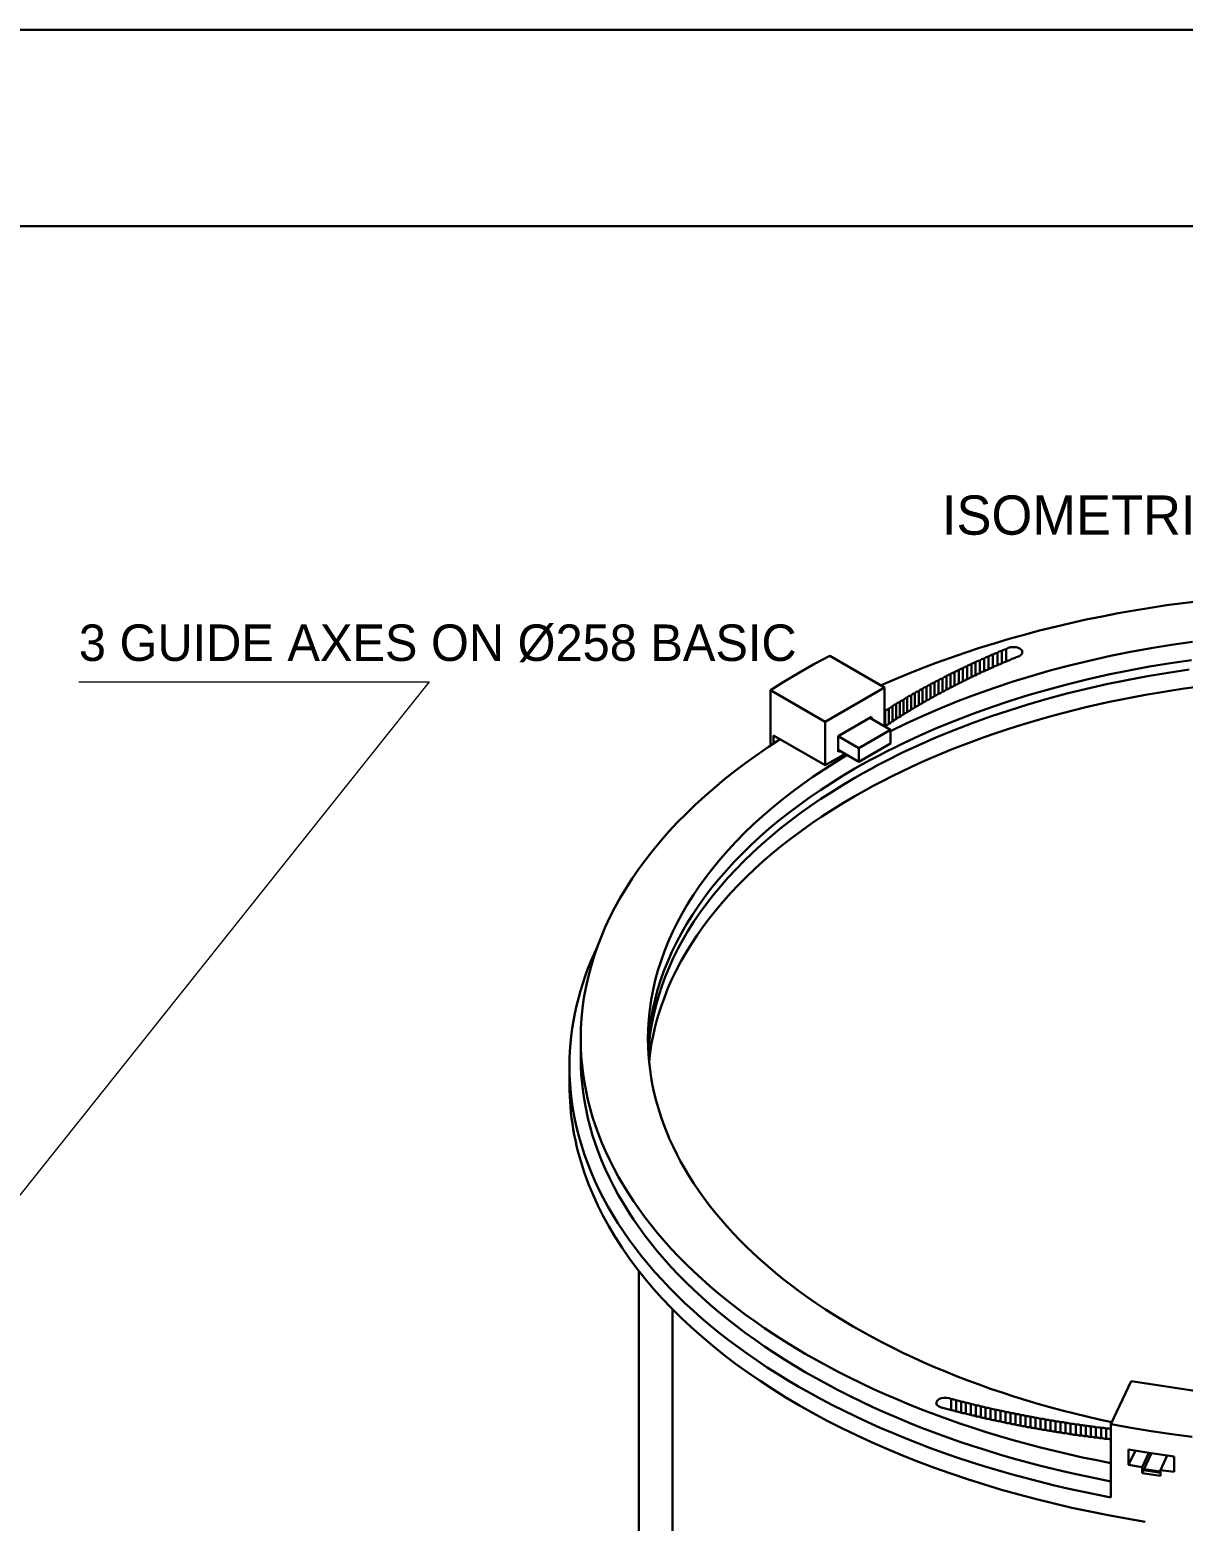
# Model space of a CAD drawing. Header units: millimetres. Extents: x 7 to 631, y -50 to 413.
# Drawn here: x 237.5 to 319.8, y 306.7 to 413 of the extents above; entities that cross this region are included whole.
import ezdxf
from ezdxf.enums import TextEntityAlignment as Align

# ---------------------------------------------------------------- set-up
doc = ezdxf.new("R2010")
doc.units = ezdxf.units.MM
for name, color, linetype, lineweight in [('BORDER', 7, 'Continuous', 30), ('DIM', 7, 'Continuous', 15), ('NOTES', 7, 'Continuous', 18), ('VISIBLE', 7, 'Continuous', 30)]:
    doc.layers.add(name, color=color, linetype=linetype, lineweight=lineweight)

msp = doc.modelspace()

# ---------------------------------------------------------------- linework, layer by layer
at = {"layer": 'BORDER'}
msp.add_line((7, 399), (587, 399), dxfattribs=at)
msp.add_lwpolyline([(7, 7), (587, 7), (587, 413), (7, 413)], close=True, dxfattribs=at)
at = {"layer": 'DIM'}
for p, q in [((266, 366.5), (214.5, 302)), ((241, 366.5), (266, 366.5))]:
    msp.add_line(p, q, dxfattribs=at)
at = {"layer": 'VISIBLE'}
for points in [[(320.939564, 372.273478), (319.76664, 372.127294), (318.599496, 371.966426), (317.438684, 371.79095), (316.284756, 371.600946), (315.138252, 371.396502), (313.999716, 371.177722), (312.869684, 370.944706), (311.748692, 370.697562), (310.637272, 370.43641), (309.535948, 370.16137), (308.445236, 369.872574), (307.365656, 369.570158), (306.29772, 369.254262), (305.241924, 368.925042), (304.198776, 368.58265), (303.168764, 368.227246), (302.152376, 367.859002), (301.150092, 367.478086), (300.162384, 367.084686), (299.189724, 366.678978), (298.232568, 366.261162)], [(298.907404, 362.997262), (300.074256, 363.566022), (301.270416, 364.114114), (302.494788, 364.641026), (303.746248, 365.146286), (305.023648, 365.629422), (306.325812, 366.089994), (307.651544, 366.527578), (308.999632, 366.94177), (310.368836, 367.332194), (311.7579, 367.698486), (313.165544, 368.040318), (314.59048, 368.35737), (316.0314, 368.64935), (317.48698, 368.915994), (318.955884, 369.157054), (320.436764, 369.372314)], [(307.155728, 368.846058), (307.22186, 368.889102), (307.298764, 368.925694), (307.384572, 368.95495), (307.477208, 368.976158), (307.574424, 368.98881), (307.673864, 368.992594), (307.773112, 368.987418), (307.869772, 368.973414), (307.961488, 368.950914), (308.046044, 368.920466), (308.121392, 368.88281), (308.185696, 368.838854), (308.237404, 368.78967), (308.275264, 368.73645), (308.298352, 368.680478), (308.306108, 368.623118)], [(294.580204, 368.369858), (293.47728, 367.782326), (292.40202, 367.177942)], [(298.48314, 366.116498), (294.580204, 368.369858)], [(320.37146, 368.057006), (318.871708, 367.837594), (317.384328, 367.59171), (315.910724, 367.319582), (314.45228, 367.02147), (313.010368, 366.697654), (311.586356, 366.348438), (310.181576, 365.97415), (308.79736, 365.575146), (307.435004, 365.151798), (306.0958, 364.70451), (304.781004, 364.233698), (303.49186, 363.73981), (302.22958, 363.22331), (300.995352, 362.684682), (299.79034, 362.124438), (299.199148, 361.83637), (298.61568, 361.543102), (298.04008, 361.244694), (297.47248, 360.941222), (296.913016, 360.632758), (296.36182, 360.31937)], [(304.972072, 367.903942), (305.033724, 367.948322), (305.106444, 367.98671), (305.188508, 368.018198), (305.277972, 368.042042)], [(305.277972, 368.042042), (305.340228, 368.086214), (305.4135, 368.124338), (305.496048, 368.15551), (305.585912, 368.17899)], [(305.277972, 367.12209), (305.277972, 368.042042)], [(305.585912, 368.17899), (305.648768, 368.22295), (305.722588, 368.26081), (305.805616, 368.291658), (305.895876, 368.31477)], [(305.585912, 367.264038), (305.585912, 368.17899)], [(305.895876, 368.31477), (305.959332, 368.358522), (306.033696, 368.39611), (306.1172, 368.426638), (306.207852, 368.449378)], [(305.895876, 367.40499), (305.895876, 368.31477)], [(306.207852, 368.449378), (306.271904, 368.492914), (306.346816, 368.53023), (306.430792, 368.56043), (306.521828, 368.582802)], [(306.207852, 367.544938), (306.207852, 368.449378)], [(306.521828, 368.582802), (306.586476, 368.626118), (306.661928, 368.663158), (306.746372, 368.693034), (306.837792, 368.715034)], [(306.521828, 367.683878), (306.521828, 368.582802)], [(306.837792, 368.715034), (306.903032, 368.75813), (306.97902, 368.794894), (307.063932, 368.824438), (307.155728, 368.846058)], [(306.837792, 367.821806), (306.837792, 368.715034)], [(307.241904, 368.013826), (307.178976, 367.971498), (307.105732, 367.935126), (307.023836, 367.90553), (306.93516, 367.88339)], [(307.155728, 367.958722), (307.155728, 368.846058)], [(307.5506, 368.143102), (307.487092, 368.100986), (307.413316, 368.064882), (307.33096, 368.035602), (307.241904, 368.013826)], [(307.861232, 368.271206), (307.797144, 368.229306), (307.722844, 368.19347), (307.640032, 368.164514), (307.5506, 368.143102)], [(308.306108, 368.623118), (308.298176, 368.565114), (308.274572, 368.508554), (308.23588, 368.45483), (308.18306, 368.405278), (308.117428, 368.36113), (308.0406, 368.323474), (307.954492, 368.29325), (307.861232, 368.271206)], [(292.40202, 367.177942), (291.355196, 366.557142), (290.33756, 365.92037)], [(296.36182, 359.666174), (296.909396, 359.977534), (297.465132, 360.284034), (298.028896, 360.585606), (298.600564, 360.882182), (299.76706, 361.460062), (300.963532, 362.017138), (302.188876, 362.55289), (303.441944, 363.066818), (304.721572, 363.55845), (306.026576, 364.027322), (307.355732, 364.473002), (308.707812, 364.89507), (310.081556, 365.293142), (311.475684, 365.666842), (312.888904, 366.015826), (314.319896, 366.339766), (315.767332, 366.638362), (317.229868, 366.911334), (318.70614, 367.158434), (320.194776, 367.379426)], [(302.5998, 366.758766), (302.656556, 366.804702), (302.72476, 366.845114), (302.802828, 366.879058), (302.888936, 366.905746)], [(302.888936, 366.905746), (302.946308, 366.951498), (303.015088, 366.991666), (303.093668, 367.02531), (303.180212, 367.05165)], [(302.888936, 365.951334), (302.888936, 366.905746)], [(303.180212, 367.05165), (303.2382, 367.097214), (303.307548, 367.137134), (303.386636, 367.170482), (303.473612, 367.19647)], [(303.180212, 366.10103), (303.180212, 367.05165)], [(303.473612, 367.19647), (303.532212, 367.241842), (303.602132, 367.281514), (303.681724, 367.314558), (303.769124, 367.340194)], [(303.473612, 366.249786), (303.473612, 367.19647)], [(303.769124, 367.340194), (303.82834, 367.385374), (303.898824, 367.424794), (303.97892, 367.45753), (304.06674, 367.482814)], [(303.769124, 366.39759), (303.769124, 367.340194)], [(304.06674, 367.482814), (304.126568, 367.527798), (304.197616, 367.566962), (304.278208, 367.599394), (304.366444, 367.624318)], [(304.06674, 366.544434), (304.06674, 367.482814)], [(304.366444, 367.624318), (304.42688, 367.669102), (304.498488, 367.708014), (304.579576, 367.74013), (304.668228, 367.764698)], [(304.366444, 366.690314), (304.366444, 367.624318)], [(304.843604, 366.938582), (304.785396, 366.894646), (304.716484, 366.856218), (304.638404, 366.824162), (304.552912, 366.799194)], [(304.668228, 367.764698), (304.729272, 367.809282), (304.801436, 367.84793), (304.883012, 367.879738), (304.972072, 367.903942)], [(304.668228, 366.835222), (304.668228, 367.764698)], [(305.136344, 367.07689), (305.077544, 367.033146), (305.008076, 366.994966), (304.929508, 366.963206), (304.843604, 366.938582)], [(304.972072, 366.979146), (304.972072, 367.903942)], [(305.431124, 367.214098), (305.371728, 367.17055), (305.301712, 367.132618), (305.22266, 367.101162), (305.136344, 367.07689)], [(305.727928, 367.350206), (305.66794, 367.306854), (305.59738, 367.269174), (305.517844, 367.238022), (305.431124, 367.214098)], [(306.026748, 367.485198), (305.966164, 367.442046), (305.895064, 367.404622), (305.815048, 367.373778), (305.727928, 367.350206)], [(306.327568, 367.619066), (306.266396, 367.576114), (306.194752, 367.53895), (306.114264, 367.508414), (306.026748, 367.485198)], [(306.630376, 367.751798), (306.568616, 367.709054), (306.496436, 367.67215), (306.415476, 367.641926), (306.327568, 367.619066)], [(306.93516, 367.88339), (306.872816, 367.84085), (306.8001, 367.80421), (306.718668, 367.774298), (306.630376, 367.751798)], [(290.33756, 365.92037), (290.33756, 361.956838)], [(290.33756, 365.92037), (294.240496, 363.667006)], [(294.240496, 363.667006), (298.48314, 366.116498)], [(320.590628, 366.127122), (319.710384, 366.004186), (318.834112, 365.872138), (317.962088, 365.731022), (317.094596, 365.580882), (316.231916, 365.421766), (315.374328, 365.25373), (314.522108, 365.076822), (313.675532, 364.891098), (312.834876, 364.696626), (312.000404, 364.493466), (311.172388, 364.281678), (310.3511, 364.061338), (309.5368, 363.83251), (308.729756, 363.595274), (307.930224, 363.349706), (307.13846, 363.095882), (306.354728, 362.833882), (305.579272, 362.563798), (304.812352, 362.28571), (304.054208, 361.999714), (303.305084, 361.705894), (302.565228, 361.404354), (301.834876, 361.09519), (301.114264, 360.778494), (300.403624, 360.454378), (299.703188, 360.122938), (299.013176, 359.78429), (298.333816, 359.438534), (297.665328, 359.08579), (297.007924, 358.726166), (296.36182, 358.359778)], [(298.48314, 366.116498), (298.48314, 363.34041)], [(300.63668, 365.700686), (300.68906, 365.747842), (300.75318, 365.789882), (300.827576, 365.825846), (300.910532, 365.854902)], [(300.910532, 365.854902), (300.96354, 365.90189), (301.028252, 365.943706), (301.10318, 365.979386), (301.186596, 366.008114)], [(300.910532, 364.842258), (300.910532, 365.854902)], [(301.186596, 366.008114), (301.240232, 366.054934), (301.305536, 366.096522), (301.380996, 366.131922), (301.464872, 366.16031)], [(301.186596, 365.005862), (301.186596, 366.008114)], [(301.464872, 366.16031), (301.519132, 366.206958), (301.58502, 366.248318), (301.661008, 366.28343), (301.74534, 366.311486)], [(301.464872, 365.169058), (301.464872, 366.16031)], [(301.74534, 366.311486), (301.800228, 366.357962), (301.866696, 366.399086), (301.943208, 366.43391), (302.027992, 366.461626)], [(301.74534, 365.331922), (301.74534, 366.311486)], [(302.027992, 366.461626), (302.083504, 366.507926), (302.150552, 366.548814), (302.227588, 366.58335), (302.312816, 366.610722)], [(302.027992, 365.494542), (302.027992, 366.461626)], [(302.312816, 366.610722), (302.368948, 366.656842), (302.43658, 366.697494), (302.514132, 366.731734), (302.5998, 366.758766)], [(302.312816, 365.649142), (302.312816, 366.610722)], [(302.852468, 365.940614), (302.798488, 365.895406), (302.7335, 365.855318), (302.65894, 365.821234), (302.576452, 365.793902)], [(302.5998, 365.800702), (302.5998, 366.758766)], [(303.130616, 366.086306), (303.076028, 366.041274), (303.010472, 366.001414), (302.935396, 365.96761), (302.852468, 365.940614)], [(303.410884, 366.230974), (303.355684, 366.186118), (303.289564, 366.14649), (303.21398, 366.112974), (303.130616, 366.086306)], [(303.693256, 366.374606), (303.637456, 366.32993), (303.570768, 366.290538), (303.49468, 366.257306), (303.410884, 366.230974)], [(303.977728, 366.517194), (303.92132, 366.472698), (303.854076, 366.433542), (303.777484, 366.400602), (303.693256, 366.374606)], [(304.264284, 366.658726), (304.207276, 366.614414), (304.139472, 366.575498), (304.06238, 366.54285), (303.977728, 366.517194)], [(304.552912, 366.799194), (304.495304, 366.755066), (304.426944, 366.716394), (304.34936, 366.684038), (304.264284, 366.658726)], [(298.78268, 364.594006), (298.830616, 364.642242), (298.890544, 364.685782), (298.961112, 364.723634), (299.04072, 364.754942)], [(299.04072, 364.754942), (299.089296, 364.803034), (299.149828, 364.846366), (299.220952, 364.883954), (299.301052, 364.91495)], [(299.04072, 363.682566), (299.04072, 364.754942)], [(299.301052, 364.91495), (299.35026, 364.96289), (299.4114, 365.006014), (299.483076, 365.043342), (299.56366, 365.074018)], [(299.301052, 363.849946), (299.301052, 364.91495)], [(299.56366, 365.074018), (299.613504, 365.121806), (299.675244, 365.164722), (299.747472, 365.201778), (299.828536, 365.232138)], [(299.56366, 364.01673), (299.56366, 365.074018)], [(299.828536, 365.232138), (299.879016, 365.27977), (299.941356, 365.32247), (300.014128, 365.359258), (300.095672, 365.389294)], [(299.828536, 364.182934), (299.828536, 365.232138)], [(300.095672, 365.389294), (300.146788, 365.436774), (300.209724, 365.479254), (300.28304, 365.51577), (300.365056, 365.545482)], [(300.095672, 364.348566), (300.095672, 365.389294)], [(300.365056, 365.545482), (300.416804, 365.592798), (300.480336, 365.635062), (300.554192, 365.671302), (300.63668, 365.700686)], [(300.365056, 364.513646), (300.365056, 365.545482)], [(300.704884, 364.739362), (300.655824, 364.692866), (300.59546, 364.651042), (300.525108, 364.614786), (300.446292, 364.584898)], [(300.63668, 364.678202), (300.63668, 365.700686)], [(300.965692, 364.892894), (300.916012, 364.84655), (300.855064, 364.80493), (300.784172, 364.768942), (300.704884, 364.739362)], [(301.228704, 365.045482), (301.178404, 364.999294), (301.116872, 364.957886), (301.045448, 364.922158), (300.965692, 364.892894)], [(301.493908, 365.197114), (301.442988, 365.151082), (301.380876, 365.10989), (301.308924, 365.07443), (301.228704, 365.045482)], [(301.761296, 365.347786), (301.70976, 365.301914), (301.647068, 365.260934), (301.574588, 365.225742), (301.493908, 365.197114)], [(302.030856, 365.497478), (301.978708, 365.45177), (301.915436, 365.41101), (301.842432, 365.37609), (301.761296, 365.347786)], [(302.30258, 365.64619), (302.24982, 365.600646), (302.185972, 365.560106), (302.112448, 365.525462), (302.030856, 365.497478)], [(302.576452, 365.793902), (302.52308, 365.748526), (302.458664, 365.70821), (302.38462, 365.673846), (302.30258, 365.64619)], [(295.17388, 362.638222), (297.549756, 364.009934)], [(298.907404, 363.095458), (297.43662, 363.944614)], [(297.549756, 364.009934), (297.549756, 363.879298)], [(298.48314, 364.415626), (298.52694, 364.43215)], [(298.52694, 364.43215), (298.574232, 364.48053), (298.633556, 364.524274), (298.703564, 364.562386), (298.78268, 364.594006)], [(298.52694, 363.345994), (298.52694, 364.43215)], [(298.78268, 363.514582), (298.78268, 364.594006)], [(299.186868, 363.798938), (299.141552, 363.751594), (299.084744, 363.708574), (299.017668, 363.670806), (298.94176, 363.639094)], [(299.434252, 363.957914), (299.388304, 363.910702), (299.3309, 363.867874), (299.263272, 363.830354), (299.186868, 363.798938)], [(299.683892, 364.116006), (299.63732, 364.068934), (299.579324, 364.026302), (299.511144, 363.989026), (299.434252, 363.957914)], [(299.935788, 364.27321), (299.888592, 364.226278), (299.83, 364.183842), (299.761272, 364.146818), (299.683892, 364.116006)], [(300.189924, 364.42951), (300.142104, 364.382722), (300.08292, 364.340486), (300.013648, 364.303718), (299.935788, 364.27321)], [(300.446292, 364.584898), (300.397852, 364.538254), (300.338076, 364.496222), (300.268264, 364.45971), (300.189924, 364.42951)], [(290.563544, 362.68721), (290.563544, 362.10601)], [(294.240496, 360.564322), (290.563544, 362.68721)], [(294.240496, 363.667006), (294.240496, 360.564322)], [(295.17388, 361.527786), (295.17388, 362.638222)], [(295.17388, 362.638222), (296.64466, 361.789066)], [(296.64466, 361.789066), (298.907404, 363.095458)], [(298.698928, 363.47839), (298.661072, 363.436566), (298.614292, 363.39787), (298.497152, 363.332318)], [(298.94176, 363.639094), (298.897068, 363.591614), (298.84086, 363.548406), (298.77434, 363.510394), (298.698928, 363.47839)], [(298.907404, 363.095458), (298.907404, 362.115662)], [(291.038052, 362.413254), (290.199432, 361.86473), (289.38284, 361.305238), (288.588712, 360.73507), (287.81746, 360.15453), (287.069496, 359.563918), (286.345212, 358.96355), (285.644992, 358.353742), (284.9692, 357.734814), (284.318196, 357.10709), (283.69232, 356.470906), (283.091908, 355.826594), (282.517268, 355.17449), (281.968712, 354.514946), (281.446524, 353.848306), (280.950976, 353.174918), (280.482336, 352.495142), (280.040848, 351.809334), (279.626744, 351.117854), (279.24024, 350.42107), (278.881548, 349.719346), (278.550848, 349.01305), (278.248316, 348.302562), (277.974116, 347.588246), (277.728392, 346.87049), (277.511268, 346.149662), (277.322864, 345.42615), (277.163276, 344.70033), (277.032588, 343.972586), (276.930872, 343.243302), (276.858176, 342.512862), (276.814548, 341.78165), (276.8, 341.05005)], [(296.64466, 360.80927), (295.17388, 361.658426)], [(295.287016, 361.593106), (295.17388, 361.527786)], [(298.907404, 362.115662), (296.64466, 360.80927)], [(296.64466, 361.789066), (296.64466, 360.80927)], [(281.6, 341.05005), (281.614572, 341.749734), (281.65828, 342.44901), (281.7311, 343.147478), (281.832988, 343.844734), (281.963884, 344.540374), (282.123716, 345.233994), (282.312388, 345.925194), (282.529792, 346.613578), (282.775804, 347.298742), (283.05028, 347.980294), (283.35306, 348.657838), (283.683972, 349.330986), (284.042824, 349.999342), (284.429408, 350.662522), (284.8435, 351.320146), (285.28486, 351.97183), (285.753232, 352.617198), (286.248352, 353.255878), (286.769924, 353.887498), (287.317652, 354.511698), (287.891216, 355.12811), (288.490288, 355.736386), (289.11452, 356.336166), (289.763552, 356.927106), (290.437008, 357.508866), (291.134496, 358.08111), (291.855616, 358.643502), (292.599952, 359.195722), (293.367068, 359.73745), (294.156528, 360.268374), (294.967868, 360.788182), (295.800624, 361.296574)], [(295.654712, 361.380818), (294.240496, 360.564322)], [(296.36182, 360.31937), (295.522336, 359.823002), (294.703592, 359.315218), (293.906044, 358.79631), (293.130152, 358.26657), (292.376352, 357.726302), (291.645076, 357.175814), (290.93674, 356.615414), (290.251744, 356.045426), (289.590476, 355.46617), (288.95332, 354.877982), (288.340628, 354.281186), (287.752756, 353.67613), (287.190032, 353.06315), (286.65278, 352.442602), (286.141304, 351.814838), (285.655896, 351.18021), (285.196832, 350.539078), (284.764372, 349.891814), (284.35876, 349.238782), (283.980228, 348.58035), (283.628992, 347.916898), (283.305252, 347.248798), (283.009188, 346.57643), (282.740976, 345.900182), (282.50076, 345.220434), (282.28868, 344.53757), (282.10486, 343.851982), (281.9494, 343.164062), (281.822392, 342.474194), (281.723904, 341.782774), (281.653992, 341.090198), (281.6127, 340.396854)], [(281.62858, 340.070254), (281.68234, 340.753094), (281.763864, 341.435014), (281.873112, 342.115642), (282.01002, 342.794598), (282.174512, 343.471514), (282.3665, 344.14601), (282.585876, 344.817718), (282.83252, 345.486262), (283.106292, 346.151278), (283.407048, 346.812402), (283.734616, 347.469258), (284.08882, 348.121494), (284.46946, 348.76875), (284.876328, 349.410658), (285.3092, 350.046878), (285.767836, 350.67705), (286.251984, 351.300826), (286.761376, 351.917866), (287.295732, 352.527826), (287.854756, 353.130374), (288.43814, 353.725174), (289.045564, 354.311894), (289.676688, 354.890218), (290.331168, 355.459826), (291.00864, 356.020398), (291.708732, 356.57163), (292.43106, 357.113214), (293.17522, 357.64485), (293.940804, 358.166254), (294.727388, 358.677126), (295.534544, 359.177194), (296.36182, 359.666174)], [(296.36182, 358.359778), (295.558984, 357.885578), (294.775072, 357.400934), (294.010492, 356.906106), (293.26564, 356.401346), (292.540904, 355.886918), (291.83666, 355.36309), (291.153276, 354.83013), (290.4911, 354.288322), (289.850484, 353.737938), (289.231756, 353.179274), (288.635236, 352.61261), (288.06124, 352.03825), (287.51006, 351.456486), (286.981984, 350.867618), (286.477288, 350.271962), (285.996232, 349.669814), (285.539064, 349.061498), (285.106028, 348.447326), (284.69734, 347.827614), (284.313224, 347.202686), (283.953868, 346.572866), (283.619464, 345.938486), (283.310184, 345.299866), (283.026192, 344.657346), (282.767632, 344.011258), (282.534636, 343.361934), (282.327332, 342.709714), (282.145824, 342.054934), (281.990204, 341.397938), (281.860556, 340.739066), (281.756944, 340.078658), (281.679428, 339.417058)], [(277.991688, 347.636458), (277.751772, 347.113966), (277.52702, 346.589226), (277.317496, 346.062394), (277.123252, 345.533614), (276.944352, 345.003034), (276.780836, 344.470798), (276.63276, 343.937058), (276.500156, 343.401966), (276.383064, 342.86567), (276.28152, 342.328314), (276.195552, 341.790054), (276.12518, 341.251042), (276.070424, 340.711426), (276.031304, 340.171354), (276.007828, 339.630982), (276, 339.090462)], [(276.8, 341.05005), (276.81054, 340.427302), (276.842152, 339.804794), (276.894832, 339.182758), (276.968552, 338.561434), (277.063284, 337.941062), (277.179, 337.321878), (277.315644, 336.704118), (277.473176, 336.088018), (277.651528, 335.47381), (277.850632, 334.861734), (278.070412, 334.252018), (278.310792, 333.644902), (278.571668, 333.04061), (278.852948, 332.439378), (279.154524, 331.841434), (279.47628, 331.24701), (279.818096, 330.656326), (280.179832, 330.06961), (280.56136, 329.48709), (280.962532, 328.908982), (281.383192, 328.33551), (281.82318, 327.766898), (282.282328, 327.203354), (282.760464, 326.645098), (283.2574, 326.092346), (283.772952, 325.545302), (284.306916, 325.004182), (284.859096, 324.469186), (285.429276, 323.940526), (286.01724, 323.418398), (286.622764, 322.903002), (287.245616, 322.394534), (287.885556, 321.89319), (288.542344, 321.399166), (289.215728, 320.912642), (289.905448, 320.433806), (290.61124, 319.962846), (291.33284, 319.499938), (292.069968, 319.045258), (292.822344, 318.598982), (293.589684, 318.161282), (294.371688, 317.732318), (295.16806, 317.312258), (295.9785, 316.901266), (296.802696, 316.499494), (297.640328, 316.107098), (298.491084, 315.724226), (299.354636, 315.351022), (300.230652, 314.987638), (301.1188, 314.634202), (302.018744, 314.290854), (302.930132, 313.957722), (303.852624, 313.634938), (304.785864, 313.322626), (305.729496, 313.020898), (306.68316, 312.729874), (307.646488, 312.449666), (308.61912, 312.180378), (309.60068, 311.922114), (310.590792, 311.674974), (311.58908, 311.43905), (312.59516, 311.214434), (313.608652, 311.00121), (314.629168, 310.799462)], [(276.8, 339.743658), (276.8, 341.05005)], [(314.6948, 313.720642), (313.795432, 313.916102), (312.90268, 314.121426), (312.016872, 314.336542), (311.138332, 314.56137), (310.267376, 314.795826), (309.404316, 315.03983), (308.549476, 315.293286), (307.70316, 315.55611), (306.865676, 315.828198), (306.037328, 316.109458), (305.21842, 316.399786), (304.409252, 316.699074), (303.610112, 317.007214), (302.821292, 317.324094), (302.04308, 317.649602), (301.27576, 317.983618), (300.519612, 318.326018), (299.774904, 318.676682), (299.041916, 319.035474), (298.320908, 319.402274), (297.612144, 319.776946), (296.91588, 320.159346), (296.232372, 320.549346), (295.561868, 320.946798), (294.904612, 321.351554), (294.26084, 321.763478), (293.630792, 322.18241), (293.014688, 322.608202), (292.41276, 323.040698), (291.825224, 323.479742), (291.252292, 323.925174), (290.694176, 324.37683), (290.151076, 324.83455), (289.623188, 325.298162), (289.110708, 325.767506), (288.613824, 326.242402), (288.132708, 326.722682), (287.66754, 327.20817), (287.218492, 327.69869), (286.785724, 328.194066), (286.369392, 328.694114), (285.969648, 329.198654), (285.586644, 329.707502), (285.220508, 330.220478), (284.87138, 330.737386), (284.539388, 331.258046), (284.224648, 331.782266), (283.927276, 332.309854), (283.647384, 332.840618), (283.385068, 333.37437), (283.140428, 333.91091), (282.913548, 334.450046), (282.704516, 334.991582), (282.513404, 335.535322), (282.340284, 336.081062), (282.185216, 336.628614), (282.04826, 337.17777), (281.929464, 337.728334), (281.828872, 338.280106), (281.746516, 338.832886), (281.682432, 339.386474), (281.636644, 339.940662), (281.60916, 340.495258), (281.6, 341.05005)], [(314.629168, 309.49307), (313.608652, 309.694818), (312.59516, 309.908038), (311.58908, 310.132654), (310.590792, 310.368578), (309.60068, 310.615718), (308.61912, 310.873982), (307.646488, 311.14327), (306.68316, 311.423478), (305.729496, 311.714502), (304.785864, 312.01623), (303.852624, 312.328546), (302.930132, 312.65133), (302.018744, 312.984458), (301.1188, 313.327806), (300.230652, 313.681242), (299.354636, 314.04463), (298.491084, 314.41783), (297.640328, 314.800702), (296.802696, 315.193098), (295.9785, 315.59487), (295.16806, 316.005866), (294.371688, 316.425922), (293.589684, 316.854886), (292.822344, 317.29259), (292.069968, 317.738866), (291.33284, 318.193546), (290.61124, 318.656454), (289.905448, 319.127414), (289.215728, 319.606246), (288.542344, 320.09277), (287.885556, 320.586798), (287.245616, 321.088138), (286.622764, 321.596606), (286.01724, 322.112002), (285.429276, 322.63413), (284.859096, 323.162794), (284.306916, 323.697786), (283.772952, 324.23891), (283.2574, 324.78595), (282.760464, 325.338706), (282.282328, 325.896962), (281.82318, 326.460502), (281.383192, 327.029118), (280.962532, 327.602586), (280.56136, 328.180694), (280.179832, 328.763214), (279.818096, 329.34993), (279.47628, 329.940614), (279.154524, 330.535042), (278.852948, 331.132986), (278.571668, 331.734218), (278.310792, 332.338506), (278.070412, 332.945626), (277.850632, 333.555338), (277.651528, 334.167418), (277.473176, 334.781622), (277.315644, 335.397722), (277.179, 336.015486), (277.063284, 336.63467), (276.968552, 337.255042), (276.894832, 337.876362), (276.842152, 338.498398), (276.81054, 339.12091), (276.8, 339.743658)], [(276, 339.090462), (276.010772, 338.456294), (276.043088, 337.822374), (276.096936, 337.188942), (276.172288, 336.556242), (276.269124, 335.924518), (276.387404, 335.29401), (276.52708, 334.664962), (276.6881, 334.037618), (276.8704, 333.412222), (277.073912, 332.789006), (277.29856, 332.168214), (277.544252, 331.550086), (277.8109, 330.934862), (278.098396, 330.322774), (278.406628, 329.714058), (278.735484, 329.108954), (279.084836, 328.507686), (279.454544, 327.910494), (279.844472, 327.317598), (280.254464, 326.729238), (280.684368, 326.14563), (281.134016, 325.567002), (281.603236, 324.993582), (282.091844, 324.425582), (282.599656, 323.863226), (283.126476, 323.306726), (283.6721, 322.756302), (284.23632, 322.212162), (284.818916, 321.674514), (285.419668, 321.14357), (286.03834, 320.61953), (286.674696, 320.102598), (287.328492, 319.59297), (287.999476, 319.090846), (288.687388, 318.596414), (289.391964, 318.10987), (290.11294, 317.631398), (290.850028, 317.161182), (291.602948, 316.699402), (292.371412, 316.246242), (293.155124, 315.801866), (293.953784, 315.366454), (294.76708, 314.94017), (295.594704, 314.523178), (296.436332, 314.115634), (297.291644, 313.717706), (298.160312, 313.329538), (299.042, 312.951278), (299.936372, 312.583078), (300.843076, 312.225078), (301.761768, 311.877414), (302.692096, 311.540222), (303.633704, 311.21363), (304.58622, 310.897762), (305.549288, 310.592742), (306.522532, 310.298686), (307.505576, 310.01571), (308.498048, 309.743918), (309.499564, 309.483422), (310.509732, 309.234314), (311.528172, 308.996694), (312.554488, 308.770654), (313.588288, 308.556278), (314.629168, 308.35365)], [(276, 337.784066), (276, 339.090462)], [(317.064084, 306.62363), (315.74406, 306.844638), (314.433824, 307.084286), (313.134168, 307.342426), (311.845876, 307.618902), (310.569728, 307.91355), (309.306488, 308.226186), (308.056916, 308.55663), (306.821764, 308.904682), (305.601784, 309.270126), (304.3977, 309.652746), (303.210248, 310.052314), (302.040132, 310.468586), (300.888068, 310.90131), (299.75474, 311.35023), (298.64084, 311.81507), (297.547032, 312.295554), (296.473976, 312.79139), (295.42232, 313.302282), (294.3927, 313.827918), (293.385728, 314.367986), (292.40202, 314.922162), (291.442164, 315.490106), (290.506736, 316.071478), (289.596304, 316.665934), (288.711416, 317.273106), (287.8526, 317.892634), (287.02038, 318.524146), (286.215252, 319.167258), (285.4377, 319.821582), (284.6882, 320.48673), (283.967196, 321.162294), (283.275128, 321.84787), (282.612408, 322.543046), (281.97944, 323.247406), (281.3766, 323.960518), (280.804252, 324.681958), (280.262748, 325.411294), (279.752404, 326.148078), (279.273532, 326.891874), (278.82642, 327.64223), (278.41134, 328.398694), (278.02854, 329.16081), (277.678248, 329.928122), (277.515364, 330.313582), (277.36068, 330.70017), (277.214228, 331.087822), (277.076024, 331.476482), (276.946092, 331.86609), (276.824452, 332.25659), (276.71112, 332.647926), (276.606116, 333.040034), (276.509452, 333.432854), (276.421148, 333.82633), (276.341208, 334.220402), (276.269656, 334.615014), (276.206492, 335.010098), (276.151736, 335.405606), (276.105384, 335.801466), (276.067456, 336.19763), (276.037948, 336.59403), (276.016868, 336.990606), (276.004216, 337.387306), (276, 337.784066)], [(280.958228, 281.609902), (280.958228, 324.483222)], [(283.358228, 281.609902), (283.358228, 321.763474)], [(316.057744, 316.657378), (314.629168, 313.57923)], [(321.853296, 315.760802), (316.057744, 316.657378)], [(302.167348, 315.096574), (302.173996, 315.149694), (302.1938, 315.20171), (302.226356, 315.251542), (302.270976, 315.298158), (302.326744, 315.340582), (302.392496, 315.377938), (302.466864, 315.40945), (302.548308, 315.434458), (302.725536, 315.463046), (302.909524, 315.461338), (303.085068, 315.429474), (303.16508, 315.402966), (303.237656, 315.37009)], [(302.728124, 314.72991), (302.615196, 314.744118), (302.508536, 314.769818), (302.411616, 314.806174), (302.327608, 314.852002), (302.25924, 314.905802), (302.208752, 314.96583), (302.177784, 315.030118), (302.167348, 315.096574)], [(303.237656, 315.37009), (303.237656, 314.577566)], [(303.237656, 315.37009), (303.332544, 315.358998), (303.423452, 315.339766), (303.508292, 315.312838), (303.585124, 315.278826)], [(303.585124, 315.278826), (303.585124, 314.488998)], [(303.585124, 315.278826), (303.680052, 315.26813), (303.7711, 315.249298), (303.856192, 315.222758), (303.933388, 315.189118)], [(303.933388, 315.189118), (303.933388, 314.402034)], [(303.933388, 315.189118), (304.02834, 315.178818), (304.119524, 315.160382), (304.204864, 315.13423), (304.282416, 315.100962)], [(304.282416, 315.100962), (304.282416, 314.316674)], [(304.282416, 315.100962), (304.377392, 315.091058), (304.468712, 315.073022), (304.554292, 315.047262), (304.632192, 315.014366)], [(304.632192, 315.014366), (304.632192, 314.232922)], [(304.632192, 315.014366), (304.727188, 315.004858), (304.818636, 314.987222), (304.904452, 314.961854), (304.982696, 314.92933)], [(304.982696, 314.92933), (304.982696, 314.150778)], [(304.982696, 314.92933), (305.077708, 314.920218), (305.169276, 314.902978), (305.255324, 314.878002), (305.333908, 314.845854)], [(305.333908, 314.845854), (305.333908, 314.070242)], [(305.333908, 314.845854), (305.428928, 314.837138), (305.520612, 314.820298), (305.606888, 314.795714), (305.685804, 314.763938)], [(305.685804, 314.763938), (305.685804, 313.991314)], [(305.685804, 314.763938), (305.780828, 314.755622), (305.872624, 314.739178), (305.95912, 314.714986), (306.038364, 314.68359)], [(303.083632, 314.636458), (302.986368, 314.64753), (302.893228, 314.667142), (302.806452, 314.694826), (302.728124, 314.72991)], [(303.43996, 314.54459), (303.34266, 314.555258), (303.249376, 314.574462), (303.162336, 314.601746), (303.083632, 314.636458)], [(303.797084, 314.454314), (303.699756, 314.464574), (303.606328, 314.48337), (303.519036, 314.510258), (303.43996, 314.54459)], [(304.154984, 314.36563), (304.057632, 314.375482), (303.964068, 314.393874), (303.876524, 314.420362), (303.797084, 314.454314)], [(304.51364, 314.278538), (304.416268, 314.287986), (304.322572, 314.305966), (304.23478, 314.332054), (304.154984, 314.36563)], [(304.873028, 314.193042), (304.775644, 314.202082), (304.68182, 314.219658), (304.593788, 314.245346), (304.51364, 314.278538)], [(305.233128, 314.109142), (305.135732, 314.117778), (305.041792, 314.134946), (304.953524, 314.160234), (304.873028, 314.193042)], [(305.59392, 314.026842), (305.49652, 314.035074), (305.402464, 314.05183), (305.313968, 314.076718), (305.233128, 314.109142)], [(305.95538, 313.946142), (305.857984, 313.953966), (305.763816, 313.970314), (305.675096, 313.994802), (305.59392, 314.026842)], [(306.317488, 313.867042), (306.2201, 313.874462), (306.125824, 313.890402), (306.036888, 313.914486), (305.95538, 313.946142)], [(306.038364, 314.68359), (306.038364, 313.914002)], [(306.038364, 314.68359), (306.133388, 314.675666), (306.225292, 314.659626), (306.312004, 314.635826), (306.391572, 314.604806)], [(306.680224, 313.789542), (306.582848, 313.796562), (306.488476, 313.812094), (306.399324, 313.83577), (306.317488, 313.867042)], [(306.391572, 314.604806), (306.391572, 313.838302)], [(306.391572, 314.604806), (306.486592, 314.597278), (306.578592, 314.581634), (306.665512, 314.55823), (306.7454, 314.52759)], [(307.043568, 313.71365), (306.946208, 313.720262), (306.85174, 313.735386), (306.76238, 313.758662), (306.680224, 313.789542)], [(306.7454, 314.52759), (306.7454, 313.764218)], [(306.7454, 314.52759), (306.840408, 314.520454), (306.932508, 314.50521), (307.019632, 314.482198), (307.099832, 314.451938)], [(307.407496, 313.639358), (307.31016, 313.64557), (307.2156, 313.660286), (307.12604, 313.683154), (307.043568, 313.71365)], [(307.099832, 314.451938), (307.099832, 313.69175)], [(307.099832, 314.451938), (307.194824, 314.445198), (307.287016, 314.430354), (307.37434, 314.407738), (307.454848, 314.377858)], [(307.454848, 314.377858), (307.454848, 313.620898)], [(307.454848, 314.377858), (307.54982, 314.37151), (307.642096, 314.357062), (307.729612, 314.334842), (307.810424, 314.305346)], [(307.810424, 314.305346), (307.810424, 313.551666)], [(307.810424, 314.305346), (307.905372, 314.29939), (307.997728, 314.285342), (308.085432, 314.263518), (308.16654, 314.234402)], [(308.16654, 314.234402), (308.16654, 313.48405)], [(308.16654, 314.234402), (308.261456, 314.228842), (308.353888, 314.215194), (308.44178, 314.193766), (308.523176, 314.16503)], [(308.523176, 314.16503), (308.523176, 313.418054)], [(308.523176, 314.16503), (308.61806, 314.159862), (308.71056, 314.146614), (308.798628, 314.125582), (308.880312, 314.097234)], [(308.880312, 314.097234), (308.880312, 313.353678)], [(308.880312, 314.097234), (308.975156, 314.092454), (309.06772, 314.079606), (309.15596, 314.05897), (309.237924, 314.031006)], [(309.237924, 314.031006), (309.237924, 313.290926)], [(309.237924, 314.031006), (309.332724, 314.026618), (309.425352, 314.01417), (309.51376, 313.99393), (309.595996, 313.966354)], [(309.595996, 313.966354), (309.595996, 313.227346)], [(309.595996, 313.966354), (309.690748, 313.962354), (309.783428, 313.950302), (309.872, 313.930462), (309.954508, 313.903274)], [(309.954508, 313.903274), (309.954508, 313.16429)], [(309.954508, 313.903274), (310.049204, 313.899666), (310.141932, 313.88801), (310.23066, 313.86857), (310.313432, 313.841766)], [(310.313432, 313.841766), (310.313432, 313.102846)], [(310.313432, 313.841766), (310.408068, 313.838546), (310.500844, 313.827294), (310.589724, 313.80825), (310.672756, 313.781834)], [(310.672756, 313.781834), (310.672756, 313.043006)], [(310.672756, 313.781834), (310.767328, 313.779002), (310.860144, 313.768146), (310.949168, 313.749498), (311.032452, 313.723474)], [(311.032452, 313.723474), (311.032452, 312.984782)], [(311.032452, 313.723474), (311.126956, 313.72103), (311.219808, 313.71057), (311.308972, 313.692326), (311.392504, 313.66669)], [(307.771992, 313.566674), (307.67468, 313.572482), (307.580036, 313.58679), (307.490276, 313.609254), (307.407496, 313.639358)], [(308.137028, 313.495594), (308.039744, 313.501002), (307.945024, 313.514902), (307.855076, 313.536962), (307.771992, 313.566674)], [(308.502584, 313.426122), (308.40534, 313.43113), (308.310548, 313.444618), (308.220408, 313.466274), (308.137028, 313.495594)], [(308.868644, 313.358258), (308.77144, 313.362866), (308.67658, 313.375946), (308.58626, 313.397198), (308.502584, 313.426122)], [(309.23518, 313.292006), (309.138024, 313.29621), (309.0431, 313.308882), (308.952608, 313.329726), (308.868644, 313.358258)], [(309.602176, 313.227358), (309.505072, 313.231166), (309.410088, 313.24343), (309.319428, 313.263866), (309.23518, 313.292006)], [(309.969612, 313.164322), (309.872564, 313.16773), (309.777528, 313.179586), (309.6867, 313.199614), (309.602176, 313.227358)], [(310.33746, 313.102894), (310.240472, 313.105902), (310.145392, 313.11735), (310.054404, 313.136974), (309.969612, 313.164322)], [(310.705708, 313.043074), (310.608784, 313.045686), (310.51366, 313.056726), (310.422524, 313.075942), (310.33746, 313.102894)], [(311.074328, 312.984866), (310.977476, 312.987082), (310.882316, 312.997714), (310.791028, 313.016522), (310.705708, 313.043074)], [(311.4433, 312.928266), (311.346524, 312.930086), (311.251332, 312.94031), (311.159904, 312.958714), (311.074328, 312.984866)], [(311.392504, 313.66669), (311.392504, 312.928166)], [(311.392504, 313.66669), (311.486936, 313.664634), (311.579816, 313.65457), (311.669116, 313.636722), (311.752892, 313.611478)], [(311.812604, 312.873278), (311.715912, 312.874702), (311.620692, 312.884522), (311.529124, 312.902514), (311.4433, 312.928266)], [(311.752892, 313.611478), (311.752892, 312.873158)], [(311.752892, 313.611478), (311.847248, 313.609806), (311.940148, 313.600142), (312.02958, 313.582694), (312.113592, 313.557838)], [(312.18222, 312.819898), (312.085612, 312.820926), (311.990372, 312.830342), (311.898676, 312.847926), (311.812604, 312.873278)], [(312.113592, 313.557838), (312.113592, 312.819762)], [(312.113592, 313.557838), (312.207864, 313.556554), (312.300788, 313.54729), (312.39034, 313.530238), (312.474584, 313.505774)], [(312.552128, 312.76813), (312.455612, 312.768762), (312.360356, 312.77777), (312.268528, 312.794946), (312.18222, 312.819898)], [(312.474584, 313.505774), (312.474584, 312.767974)], [(312.474584, 313.505774), (312.568772, 313.504878), (312.661708, 313.496006), (312.75138, 313.479354), (312.835852, 313.455286)], [(312.922304, 312.71797), (312.82588, 312.71821), (312.730616, 312.72681), (312.638668, 312.743578), (312.552128, 312.76813)], [(312.835852, 313.455286), (312.835852, 312.717794)], [(312.835852, 313.455286), (312.929944, 313.45477), (313.022892, 313.446294), (313.11268, 313.430042), (313.197368, 313.406366)], [(313.292728, 312.669418), (313.196408, 312.669266), (313.101136, 312.677462), (313.009072, 312.693818), (312.922304, 312.71797)], [(313.197368, 313.406366), (313.197368, 312.669226)], [(313.197368, 313.406366), (313.291368, 313.406234), (313.384316, 313.398158), (313.474212, 313.382302), (313.55912, 313.359022)], [(313.66338, 312.622474), (313.567164, 312.62193), (313.471892, 312.629718), (313.37972, 312.64567), (313.292728, 312.669418)], [(313.55912, 313.359022), (313.55912, 312.622262)], [(313.55912, 313.359022), (313.745964, 313.35159), (313.835964, 313.336134), (313.92108, 313.313246)], [(313.92108, 313.313246), (313.92108, 312.576906)], [(313.92108, 313.313246), (314.107812, 313.30659), (314.197912, 313.291538), (314.283232, 313.269042)], [(314.283232, 313.269042), (314.283232, 312.533162)], [(314.283232, 313.269042), (314.46078, 313.26419), (314.629168, 313.23133)], [(314.629168, 313.57923), (316.061928, 313.321534), (317.506132, 313.086098), (318.960748, 312.873086), (320.424724, 312.682654)], [(314.629168, 308.35365), (314.629168, 313.57923)], [(314.03424, 312.577134), (313.938132, 312.576202), (313.842864, 312.583586), (313.750588, 312.599126), (313.66338, 312.622474)], [(314.405284, 312.533406), (314.309292, 312.532082), (314.214032, 312.539062), (314.121656, 312.554194), (314.03424, 312.577134)], [(314.629168, 312.492082), (314.513912, 312.506758), (314.405284, 312.533406)], [(319.135412, 311.281438), (317.506132, 311.518422), (315.8899, 311.783522)], [(315.8899, 311.783522), (315.8899, 310.673086)], [(315.8899, 310.673086), (316.36744, 311.702038)], [(315.8899, 310.673086), (316.850372, 310.511902)], [(316.850372, 310.511902), (317.330212, 311.545814)], [(316.850372, 310.511902), (316.850372, 310.087322)], [(317.513984, 311.51721), (316.952832, 310.308094)], [(318.647, 311.349334), (318.164032, 310.308678)], [(319.135412, 310.171002), (319.135412, 311.281438)], [(316.952832, 310.308094), (316.850372, 310.087322)], [(316.850372, 310.087322), (318.164032, 309.884098)], [(318.164032, 310.120718), (316.952832, 310.308094)], [(316.98698, 310.38167), (318.164032, 310.197682)], [(318.164032, 309.884098), (318.164032, 310.308678)], [(318.164032, 310.308678), (319.135412, 310.171002)]]:
    msp.add_lwpolyline(points, dxfattribs=at)

# ---------------------------------------------------------------- texts
at = {"layer": 'NOTES'}
msp.add_text('ISOMETRIC - SPRINGS OMITTED', height=2.8, dxfattribs=at).set_placement((332, 377), align=Align.CENTER)
msp.add_text('3 GUIDE AXES ON Ø258 BASIC', height=2.6, dxfattribs=at).set_placement((241, 368))

doc.saveas('drawing.dxf')
